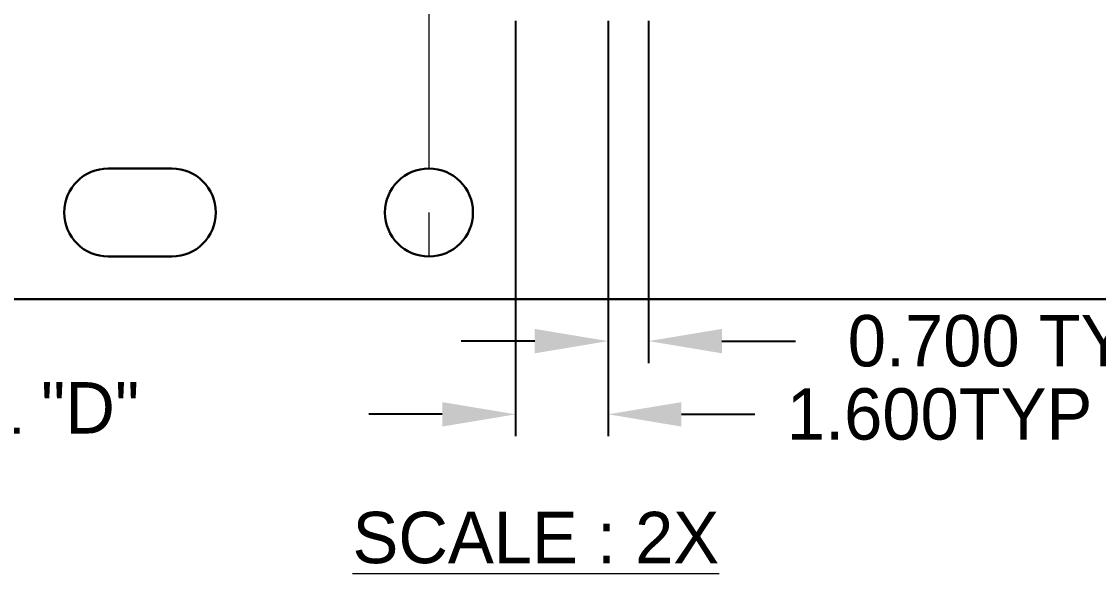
# Model space of a CAD drawing. Extents: x 276.8 to 349.1, y 147.8 to 219.
# Drawn here: x 302.13 to 320.77, y 147.81 to 157.36 of the extents above; entities that cross this region are included whole.
import ezdxf

# ---------------------------------------------------------------- set-up
doc = ezdxf.new("R2010")
doc.units = 0
doc.header["$LTSCALE"] = 3
doc.header["$MEASUREMENT"] = 0
doc.linetypes.add('CENTER', pattern=[2, 1.25, -0.25, 0.25, -0.25])
for name, color, linetype, lineweight in [('CLIN', 1, 'CENTER', 15), ('DIM', 4, 'Continuous', 13), ('OBJ', 3, 'Continuous', 30), ('TEXT', 2, 'Continuous', 20)]:
    doc.layers.add(name, color=color, linetype=linetype, lineweight=lineweight)
doc.dimstyles.new('3DEC X 2', dxfattribs={"dimtxt": 0.889, "dimasz": 1.27, "dimexe": 0.381, "dimexo": 0.381, "dimgap": 0.381, "dimtad": 0, "dimdec": 3, "dimzin": 0, "dimdsep": 46, "dimtxsty": 'Standard', "dimcen": 0.09, "dimadec": 0, "dimazin": 0, "dimtfac": 1, "dimtdec": 3, "dimtofl": 0, "dimtmove": 0, "dimatfit": 3, "dimfxl": 1, "dimtolj": 1, "dimtzin": 0, "dimarcsym": 0})

# ---------------------------------------------------------------- blocks, each defined once
blk = doc.blocks.new('*D20')
at = {"layer": 'Defpoints', "color": 0, "transparency": 16777216}
for p in [(215.683, -125.475), (217.283, -125.475), (217.283, -132.667)]:
    blk.add_point(p, dxfattribs=at)
at = {"layer": 'DIM', "color": 0, "lineweight": -2, "transparency": 16777216}
for p, q in [((215.683, -125.856), (215.683, -133.048)), ((217.283, -125.856), (217.283, -133.048)), ((214.413, -132.667), (213.143, -132.667)), ((218.553, -132.667), (219.823, -132.667))]:
    blk.add_line(p, q, dxfattribs=at)
at = {"layer": 'DIM', "color": 0, "transparency": 16777216}
for points in [[(214.413, -132.456), (214.413, -132.879), (215.683, -132.667)], [(218.553, -132.456), (218.553, -132.879), (217.283, -132.667)]]:
    blk.add_solid(points, dxfattribs=at)
at = {"layer": 'DIM', "color": 0, "transparency": 16777216, "insert": (223.019, -132.667), "char_height": 0.889, "attachment_point": 5}
blk.add_mtext('\\A1;1.600TYP', dxfattribs=at)
blk = doc.blocks.new('*D21')
at = {"layer": 'Defpoints', "color": 0, "transparency": 16777216}
for p in [(217.283, -125.475), (217.983, -125.475), (217.983, -131.4)]:
    blk.add_point(p, dxfattribs=at)
at = {"layer": 'DIM', "color": 0, "lineweight": -2, "transparency": 16777216}
for p, q in [((217.283, -125.856), (217.283, -131.781)), ((217.983, -125.856), (217.983, -131.781)), ((216.013, -131.4), (214.743, -131.4)), ((219.253, -131.4), (220.523, -131.4))]:
    blk.add_line(p, q, dxfattribs=at)
at = {"layer": 'DIM', "color": 0, "transparency": 16777216}
for points in [[(216.013, -131.189), (216.013, -131.612), (217.283, -131.4)], [(219.253, -131.189), (219.253, -131.612), (217.983, -131.4)]]:
    blk.add_solid(points, dxfattribs=at)
at = {"layer": 'DIM', "color": 0, "transparency": 16777216, "insert": (224.238, -131.4), "char_height": 0.889, "attachment_point": 5}
blk.add_mtext('\\A1;0.700 TYP', dxfattribs=at)

msp = doc.modelspace()

# ---------------------------------------------------------------- linework, layer by layer
at = {"layer": 'CLIN'}
msp.add_line((309.1832, 212.5571), (309.1832, 152.5571), dxfattribs=at)
at = {"layer": 'OBJ'}
msp.add_line((283.6832, 152.5571), (340.2591, 152.5571), dxfattribs=at)
msp.add_lwpolyline([(304.7332, 154.8191), (303.6332, 154.8191, 1), (303.6332, 153.2951), (304.7332, 153.2951, 1)], format="xyb", close=True, dxfattribs=at)
msp.add_circle((309.1832, 154.0571), 0.762, dxfattribs=at)

# ---------------------------------------------------------------- texts
at = {"layer": 'DIM', "insert": (297.9765, 151.1216), "char_height": 0.889, "attachment_point": 1}
msp.add_mtext('\\A1;DETAIL "D"', dxfattribs=at)
at = {"layer": 'TEXT'}
msp.add_text('%%USCALE : 2X', height=0.889, dxfattribs=at).set_placement((307.8607, 147.9884))

# ---------------------------------------------------------------- dimensions: what is measured, and where the dimension line sits
at = {"layer": 'DIM'}
for base, p1, p2, text, picture, middle in [((312.2832, 150.5645), (310.6832, 157.7571), (312.2832, 157.7571), '<>TYP', '*D20', (318.0194, 150.5645)), ((312.9832, 151.8315), (312.2832, 157.7571), (312.9832, 157.7571), '<> TYP', '*D21', (319.2379, 151.8315))]:
    dim = msp.add_linear_dim(base=base, p1=p1, p2=p2, text=text, dimstyle='3DEC X 2', dxfattribs=at)
    dim.commit()
    dim.dimension.update_dxf_attribs({"geometry": picture, "text_midpoint": middle, "dimtype": 128, "insert": (95, 283.2317)})

doc.saveas('drawing.dxf')
